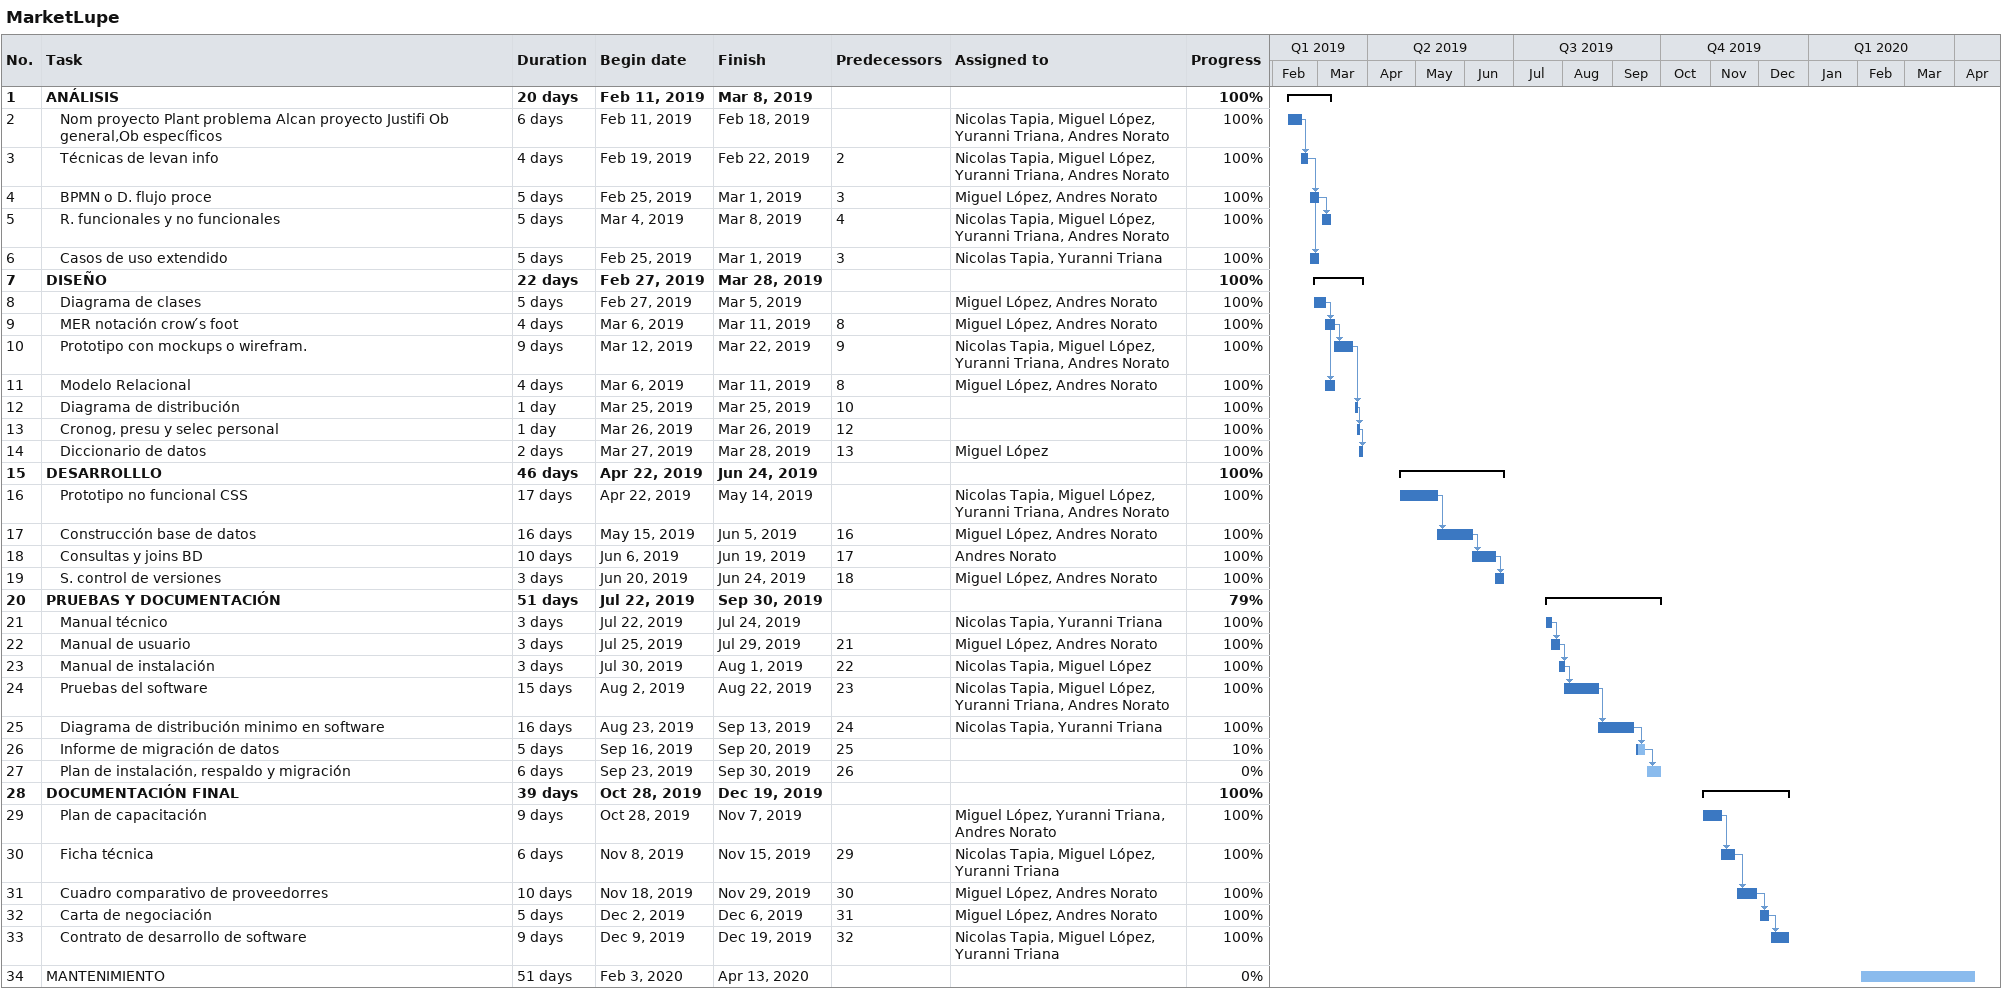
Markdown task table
MarketLupe

| ID | Level | Task | Duration | Start | Finish | Predecessors | Resources | % complete |
|---|---|---|---|---|---|---|---|---|
| 1 | 1 | **ANÁLISIS** | 20d | 2019-02-11 | 2019-03-08 |  |  | 100 |
| 2 | 2 | Nom proyecto Plant problema Alcan proyecto Justifi Ob general,Ob específicos | 6d | 2019-02-11 | 2019-02-18 |  | Nicolas Tapia, Miguel López, Yuranni Triana, Andres Norato | 100 |
| 3 | 2 | Técnicas de levan info | 4d | 2019-02-19 | 2019-02-22 | 2 | Nicolas Tapia, Miguel López, Yuranni Triana, Andres Norato | 100 |
| 4 | 2 | BPMN o D. flujo proce | 5d | 2019-02-25 | 2019-03-01 | 3 | Miguel López, Andres Norato | 100 |
| 5 | 2 | R. funcionales y no funcionales | 5d | 2019-03-04 | 2019-03-08 | 4 | Nicolas Tapia, Miguel López, Yuranni Triana, Andres Norato | 100 |
| 6 | 2 | Casos de uso extendido | 5d | 2019-02-25 | 2019-03-01 | 3 | Nicolas Tapia, Yuranni Triana | 100 |
| 7 | 1 | **DISEÑO** | 22d | 2019-02-27 | 2019-03-28 |  |  | 100 |
| 8 | 2 | Diagrama de clases | 5d | 2019-02-27 | 2019-03-05 |  | Miguel López, Andres Norato | 100 |
| 9 | 2 | MER notación crow ́s foot | 4d | 2019-03-06 | 2019-03-11 | 8 | Miguel López, Andres Norato | 100 |
| 10 | 2 | Prototipo con mockups o wirefram. | 9d | 2019-03-12 | 2019-03-22 | 9 | Nicolas Tapia, Miguel López, Yuranni Triana, Andres Norato | 100 |
| 11 | 2 | Modelo Relacional | 4d | 2019-03-06 | 2019-03-11 | 8 | Miguel López, Andres Norato | 100 |
| 12 | 2 | Diagrama de distribución | 1d | 2019-03-25 | 2019-03-25 | 10 |  | 100 |
| 13 | 2 | Cronog, presu y selec personal | 1d | 2019-03-26 | 2019-03-26 | 12 |  | 100 |
| 14 | 2 | Diccionario de datos | 2d | 2019-03-27 | 2019-03-28 | 13 | Miguel López | 100 |
| 15 | 1 | **DESARROLLLO** | 46d | 2019-04-22 | 2019-06-24 |  |  | 100 |
| 16 | 2 | Prototipo no funcional CSS | 17d | 2019-04-22 | 2019-05-14 |  | Nicolas Tapia, Miguel López, Yuranni Triana, Andres Norato | 100 |
| 17 | 2 | Construcción base de datos | 16d | 2019-05-15 | 2019-06-05 | 16 | Miguel López, Andres Norato | 100 |
| 18 | 2 | Consultas y joins BD | 10d | 2019-06-06 | 2019-06-19 | 17 | Andres Norato | 100 |
| 19 | 2 | S. control de versiones | 3d | 2019-06-20 | 2019-06-24 | 18 | Miguel López, Andres Norato | 100 |
| 20 | 1 | **PRUEBAS Y DOCUMENTACIÓN** | 51d | 2019-07-22 | 2019-09-30 |  |  | 79 |
| 21 | 2 | Manual técnico | 3d | 2019-07-22 | 2019-07-24 |  | Nicolas Tapia, Yuranni Triana | 100 |
| 22 | 2 | Manual de usuario | 3d | 2019-07-25 | 2019-07-29 | 21 | Miguel López, Andres Norato | 100 |
| 23 | 2 | Manual de instalación | 3d | 2019-07-30 | 2019-08-01 | 22 | Nicolas Tapia, Miguel López | 100 |
| 24 | 2 | Pruebas del software | 15d | 2019-08-02 | 2019-08-22 | 23 | Nicolas Tapia, Miguel López, Yuranni Triana, Andres Norato | 100 |
| 25 | 2 | Diagrama de distribución minimo en software | 16d | 2019-08-23 | 2019-09-13 | 24 | Nicolas Tapia, Yuranni Triana | 100 |
| 26 | 2 | Informe de migración de datos | 5d | 2019-09-16 | 2019-09-20 | 25 |  | 10 |
| 27 | 2 | Plan de instalación, respaldo y migración | 6d | 2019-09-23 | 2019-09-30 | 26 |  | 0 |
| 28 | 1 | **DOCUMENTACIÓN FINAL** | 39d | 2019-10-28 | 2019-12-19 |  |  | 100 |
| 29 | 2 | Plan de capacitación | 9d | 2019-10-28 | 2019-11-07 |  | Miguel López, Yuranni Triana, Andres Norato | 100 |
| 30 | 2 | Ficha técnica | 6d | 2019-11-08 | 2019-11-15 | 29 | Nicolas Tapia, Miguel López, Yuranni Triana | 100 |
| 31 | 2 | Cuadro comparativo de proveedorres | 10d | 2019-11-18 | 2019-11-29 | 30 | Miguel López, Andres Norato | 100 |
| 32 | 2 | Carta de negociación | 5d | 2019-12-02 | 2019-12-06 | 31 | Miguel López, Andres Norato | 100 |
| 33 | 2 | Contrato de desarrollo de software | 9d | 2019-12-09 | 2019-12-19 | 32 | Nicolas Tapia, Miguel López, Yuranni Triana | 100 |
| 34 | 1 | MANTENIMIENTO | 51d | 2020-02-03 | 2020-04-13 |  |  | 0 |
